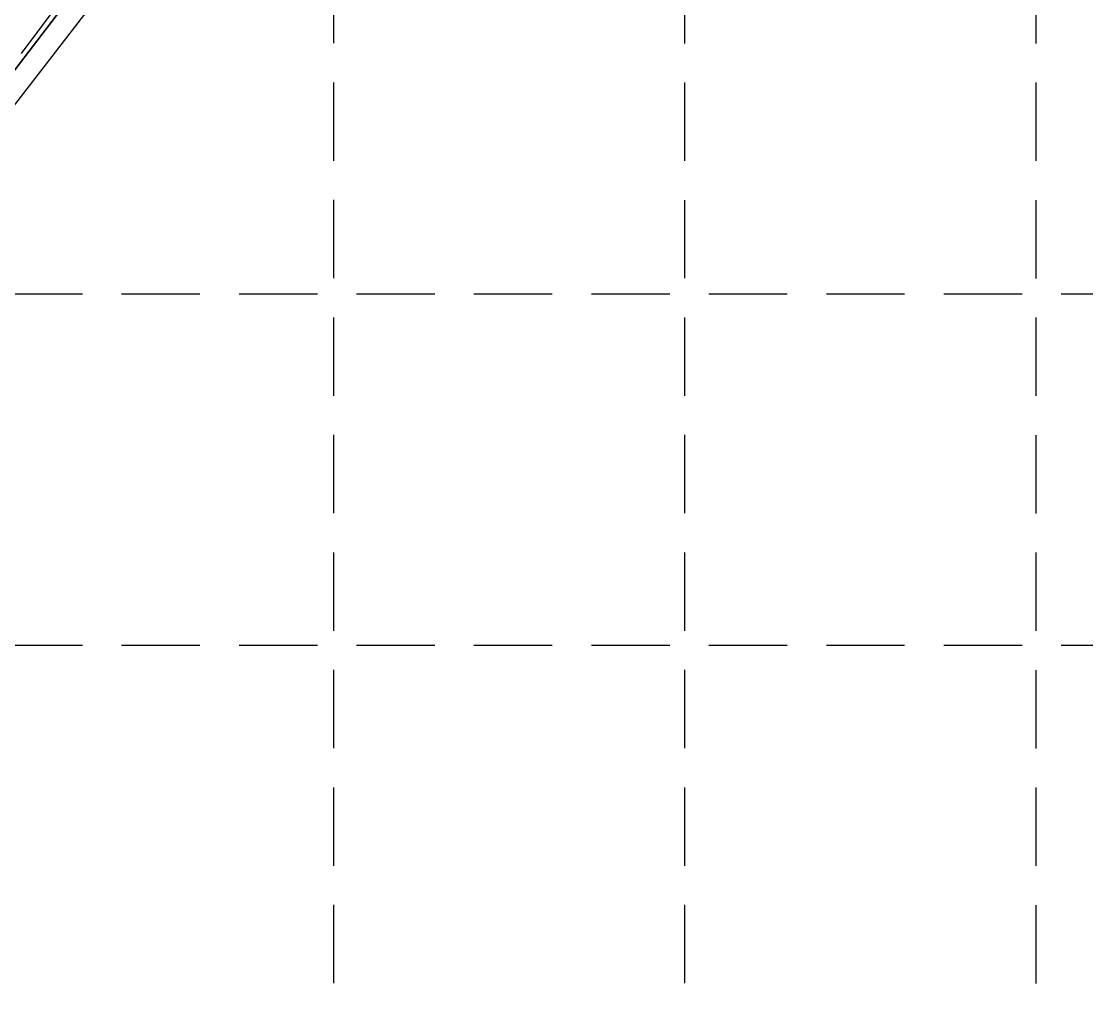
# Model space of a CAD drawing. Extents: x 5513 to 6525, y 3862 to 5479.
# Drawn here: x 5971.4 to 6047.9, y 4267.5 to 4337 of the extents above; entities that cross this region are included whole.
import ezdxf

# ---------------------------------------------------------------- set-up
doc = ezdxf.new("R2010")
doc.units = 0
doc.header["$LTSCALE"] = 50
doc.header["$MEASUREMENT"] = 0
doc.linetypes.add('HIDDEN', pattern=[0.375, 0.25, -0.125])
for name, color, linetype in [('CONT-MNR', 14, 'Continuous'), ('GRID', 254, 'HIDDEN'), ('SRF-FLT', 7, 'Continuous'), ('v-topo-bndy', 140, 'Continuous'), ('V-TOPO-BNDY-2', 7, 'Continuous'), ('v-topo-break', 150, 'Continuous')]:
    doc.layers.add(name, color=color, linetype=linetype)

msp = doc.modelspace()

# ---------------------------------------------------------------- linework, layer by layer
at = {"layer": 'CONT-MNR', "color": 42, "extrusion": (0.801593, -0.597871, 0), "elevation": 2195.014}
msp.add_lwpolyline([(7048.694, 703), (7044.773, 703)], dxfattribs=at)
at = {"layer": 'GRID', "color": 253, "linetype": 'HIDDEN', "ltscale": 0.45}
for p, q in [((5993.815, 3989.503), (5993.815, 5452.432)), ((6019.037, 3989.499), (6019.037, 5452.432)), ((6044.259, 3989.495), (6044.259, 5452.432)), ((5539.823, 4317.451), (6498.252, 4317.451)), ((5539.823, 4292.229), (6498.252, 4292.229))]:
    msp.add_line(p, q, dxfattribs=at)
at = {"layer": 'SRF-FLT', "color": 7}
msp.add_polyline3d([(5957.94, 4450.63, 705.456), (5922.513, 4412.647, 707.235), (5897.781, 4374.02, 707.212), (5898.366, 4317.022, 705.555), (5909.985, 4300.813, 704.735), (5944.35, 4298.817, 703.436), (5985.055, 4352.052, 703.135), (6015.699, 4395.529, 703.426), (6018.559, 4429.225, 703.734), (6001.306, 4429.378, 698.095), (5991.521, 4433.165, 698.153), (5957.94, 4450.63, 705.456)], dxfattribs=at)
at = {"layer": 'v-topo-bndy', "color": 7}
msp.add_polyline3d([(6015.699, 4395.529, 703.426), (5985.055, 4352.052, 703.135), (5944.35, 4298.817, 703.436), (5912.06, 4273.922, 704.678), (5884.302, 4273.922, 705.854), (5870.684, 4315.045, 707.416), (5897.781, 4374.02, 707.212), (5889.344, 4401.54, 708.194), (5883.309, 4417.725, 708.676), (5829.125, 4416.894, 708.59), (5811.693, 4423.526, 708.352), (5796.342, 4459.323, 708.22), (5726.865, 4467.431, 707.392), (5626.223, 4465.512, 705.963), (5596.445, 4470.284, 711.435), (5591.563, 4472.998, 711.285), (5564.715, 4472.466, 711.04)], dxfattribs=at)
at = {"layer": 'V-TOPO-BNDY-2', "color": 7}
msp.add_lwpolyline([(6474.745, 4488.723), (6453.14, 4474.748), (6399.762, 4469.666), (6070.6, 4469.666), (6023.576, 4427.738), (6021.035, 4395.975), (5922.232, 4268.089), (5881.696, 4269.691), (5864.714, 4317.203), (5891.403, 4373.106), (5877.423, 4411.221), (5810.065, 4411.221), (5787.707, 4457.393), (5654.263, 4462.475), (5576.738, 4466.287), (5564.715, 4465.972)], dxfattribs=at)
at = {"layer": 'v-topo-break', "color": 7}
msp.add_polyline3d([(5957.94, 4450.63, 705.456), (5922.513, 4412.647, 707.235), (5897.781, 4374.02, 707.212), (5898.366, 4317.022, 705.555), (5909.985, 4300.813, 704.735), (5944.35, 4298.817, 703.436), (5985.055, 4352.052, 703.135), (6015.699, 4395.529, 703.426), (6018.559, 4429.225, 703.734), (6001.306, 4429.378, 698.095), (5991.521, 4433.165, 698.153), (5957.94, 4450.63, 705.456)], dxfattribs=at)

doc.saveas('drawing.dxf')
